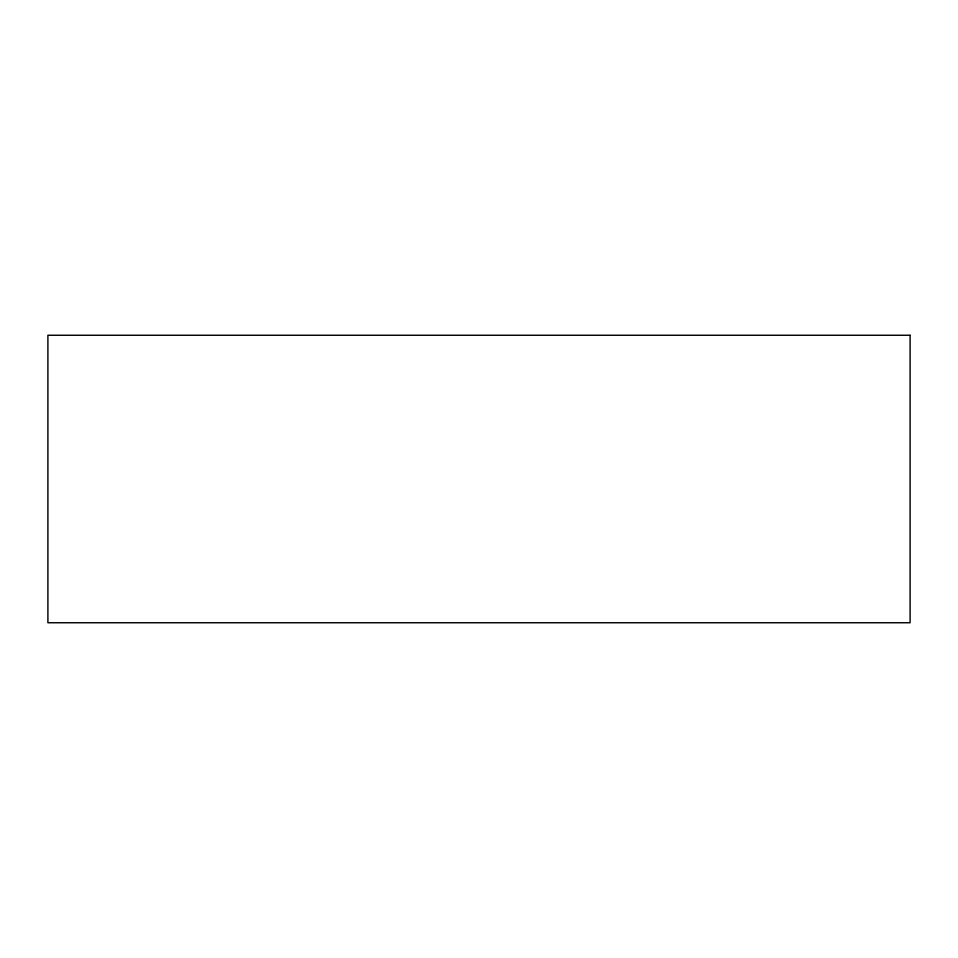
<?xml version="1.0" encoding="UTF-8"?>
<svg xmlns="http://www.w3.org/2000/svg" width="958" height="958" viewBox="0 0 958 958"><rect width="100%" height="100%" fill="white"/><g stroke="black" fill="none" stroke-linecap="round" stroke-linejoin="round"><path stroke-width="1.44" d="M910.1 335.252L47.9 335.252L47.9 622.748L910.1 622.748L910.1 335.252"/></g></svg>
